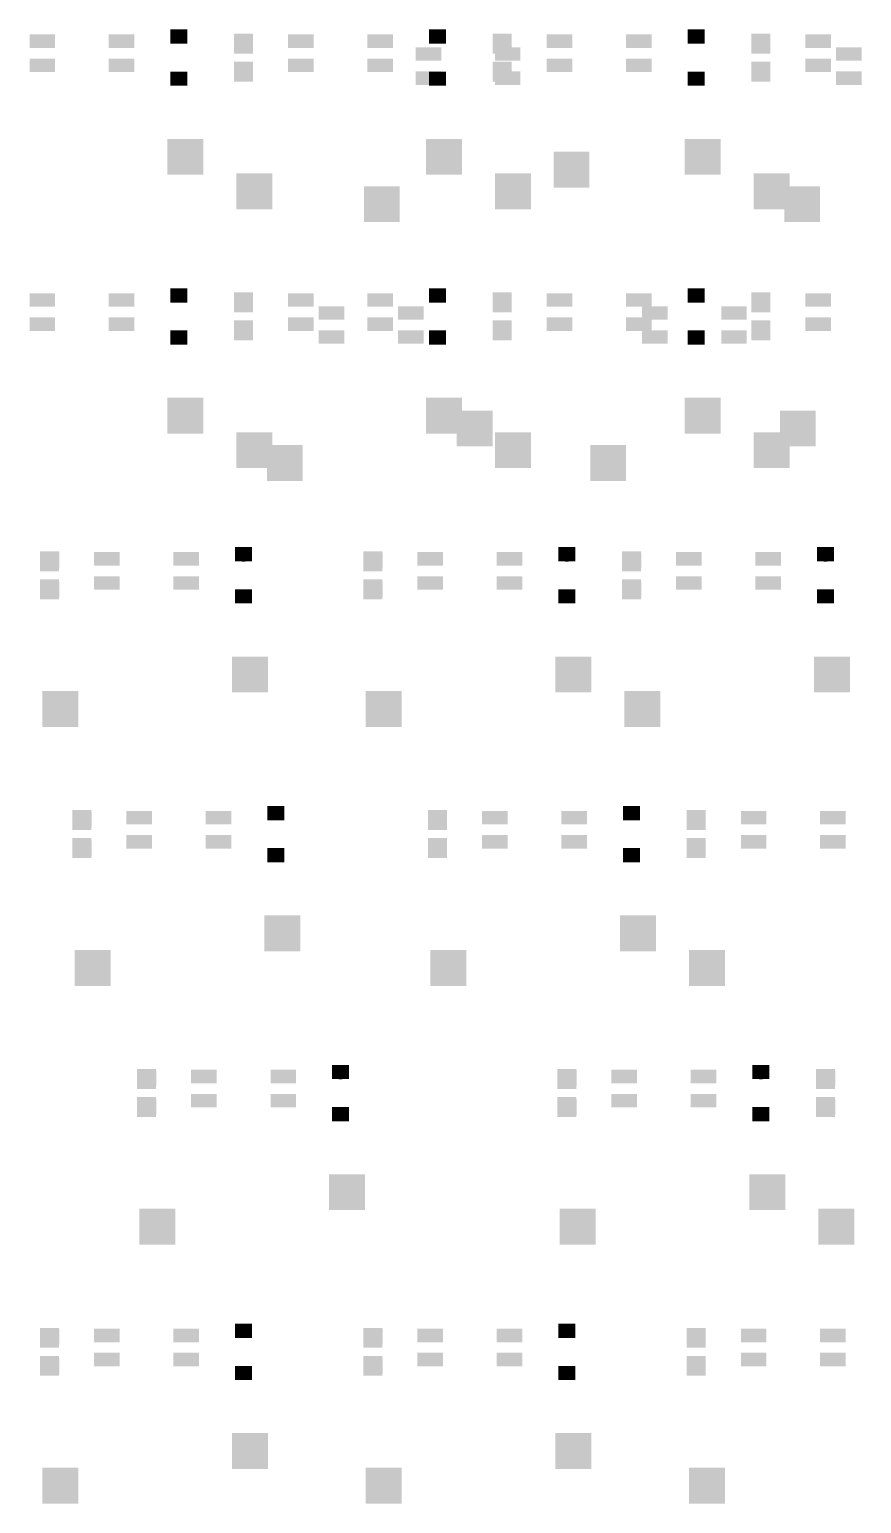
# Model space of a CAD drawing. Extents: x -401 to 1070, y -422 to 1263.
# Drawn here: x 391.1 to 452.4, y -420.2 to -311.7 of the extents above; entities that cross this region are included whole.
import ezdxf

# ---------------------------------------------------------------- set-up
doc = ezdxf.new("R2010")
doc.units = 0
doc.header["$MEASUREMENT"] = 0
for name, color, linetype, true_color in [('BottomLayer', 5, 'Continuous', 0x0000ff), ('BottomPasteMaskLayer', 7, 'Continuous', 0x800000), ('BottomSolderMaskLayer', 7, 'Continuous', 0xaa00ff), ('Document', 7, 'Continuous', 0xffffff)]:
    doc.layers.add(name, color=color, linetype=linetype, true_color=true_color)

msp = doc.modelspace()

# ---------------------------------------------------------------- hatches: boundary and pattern name
at = {"layer": 'BottomLayer'}
for points in [[(391.16, -312.08), (392.94, -312.08), (392.94, -312.97), (391.16, -312.97)], [(397, -312.08), (398.78, -312.08), (398.78, -312.97), (397, -312.97)], [(401.51, -311.68), (401.51, -312.68), (402.71, -312.68), (402.71, -311.68)], [(406.2, -313.41), (407.55, -313.41), (407.55, -312), (406.2, -312)], [(410.21, -312.08), (411.99, -312.08), (411.99, -312.97), (410.21, -312.97)], [(416.05, -312.08), (417.83, -312.08), (417.83, -312.97), (416.05, -312.97)], [(420.56, -311.68), (420.56, -312.68), (421.76, -312.68), (421.76, -311.68)], [(425.25, -313.41), (426.6, -313.41), (426.6, -312), (425.25, -312)], [(429.26, -312.08), (431.04, -312.08), (431.04, -312.97), (429.26, -312.97)], [(435.1, -312.08), (436.88, -312.08), (436.88, -312.97), (435.1, -312.97)], [(439.61, -311.68), (439.61, -312.68), (440.81, -312.68), (440.81, -311.68)], [(444.3, -313.41), (445.65, -313.41), (445.65, -312), (444.3, -312)], [(448.31, -312.08), (450.09, -312.08), (450.09, -312.97), (448.31, -312.97)], [(419.6, -313.03), (421.38, -313.03), (421.38, -313.91), (419.6, -313.91)], [(425.44, -313.03), (427.22, -313.03), (427.22, -313.91), (425.44, -313.91)], [(450.56, -313.03), (452.34, -313.03), (452.34, -313.91), (450.56, -313.91)], [(391.16, -313.86), (392.94, -313.86), (392.94, -314.75), (391.16, -314.75)], [(397, -313.86), (398.78, -313.86), (398.78, -314.75), (397, -314.75)], [(406.2, -314.06), (407.55, -314.06), (407.55, -315.47), (406.2, -315.47)], [(410.21, -313.86), (411.99, -313.86), (411.99, -314.75), (410.21, -314.75)], [(416.05, -313.86), (417.83, -313.86), (417.83, -314.75), (416.05, -314.75)], [(425.25, -314.06), (426.6, -314.06), (426.6, -315.47), (425.25, -315.47)], [(429.26, -313.86), (431.04, -313.86), (431.04, -314.75), (429.26, -314.75)], [(435.1, -313.86), (436.88, -313.86), (436.88, -314.75), (435.1, -314.75)], [(444.3, -314.06), (445.65, -314.06), (445.65, -315.47), (444.3, -315.47)], [(448.31, -313.86), (450.09, -313.86), (450.09, -314.75), (448.31, -314.75)], [(401.51, -314.78), (401.51, -315.78), (402.71, -315.78), (402.71, -314.78)], [(419.6, -314.8), (421.38, -314.8), (421.38, -315.69), (419.6, -315.69)], [(420.56, -314.78), (420.56, -315.78), (421.76, -315.78), (421.76, -314.78)], [(425.44, -314.8), (427.22, -314.8), (427.22, -315.69), (425.44, -315.69)], [(439.61, -314.78), (439.61, -315.78), (440.81, -315.78), (440.81, -314.78)], [(450.56, -314.8), (452.34, -314.8), (452.34, -315.69), (450.56, -315.69)], [(401.32, -319.77), (403.86, -319.77), (403.86, -322.31), (401.32, -322.31)], [(420.37, -319.77), (422.91, -319.77), (422.91, -322.31), (420.37, -322.31)], [(439.42, -319.77), (441.96, -319.77), (441.96, -322.31), (439.42, -322.31)], [(429.76, -320.71), (432.3, -320.71), (432.3, -323.25), (429.76, -323.25)], [(406.4, -322.31), (408.94, -322.31), (408.94, -324.85), (406.4, -324.85)], [(415.79, -323.25), (418.33, -323.25), (418.33, -325.79), (415.79, -325.79)], [(425.45, -322.31), (427.99, -322.31), (427.99, -324.85), (425.45, -324.85)], [(444.5, -322.31), (447.04, -322.31), (447.04, -324.85), (444.5, -324.85)], [(446.75, -323.25), (449.29, -323.25), (449.29, -325.79), (446.75, -325.79)], [(401.51, -330.74), (401.51, -331.74), (402.71, -331.74), (402.71, -330.74)], [(420.56, -330.74), (420.56, -331.74), (421.76, -331.74), (421.76, -330.74)], [(439.61, -330.74), (439.61, -331.74), (440.81, -331.74), (440.81, -330.74)], [(391.16, -331.13), (392.94, -331.13), (392.94, -332.02), (391.16, -332.02)], [(397, -331.13), (398.78, -331.13), (398.78, -332.02), (397, -332.02)], [(406.2, -332.46), (407.55, -332.46), (407.55, -331.05), (406.2, -331.05)], [(410.21, -331.13), (411.99, -331.13), (411.99, -332.02), (410.21, -332.02)], [(416.05, -331.13), (417.83, -331.13), (417.83, -332.02), (416.05, -332.02)], [(425.25, -332.46), (426.6, -332.46), (426.6, -331.05), (425.25, -331.05)], [(429.26, -331.13), (431.04, -331.13), (431.04, -332.02), (429.26, -332.02)], [(435.1, -331.13), (436.88, -331.13), (436.88, -332.02), (435.1, -332.02)], [(444.3, -332.46), (445.65, -332.46), (445.65, -331.05), (444.3, -331.05)], [(448.31, -331.13), (450.09, -331.13), (450.09, -332.02), (448.31, -332.02)], [(391.16, -332.91), (392.94, -332.91), (392.94, -333.8), (391.16, -333.8)], [(397, -332.91), (398.78, -332.91), (398.78, -333.8), (397, -333.8)], [(410.21, -332.91), (411.99, -332.91), (411.99, -333.8), (410.21, -333.8)], [(412.46, -332.08), (414.24, -332.08), (414.24, -332.97), (412.46, -332.97)], [(416.05, -332.91), (417.83, -332.91), (417.83, -333.8), (416.05, -333.8)], [(418.3, -332.08), (420.08, -332.08), (420.08, -332.97), (418.3, -332.97)], [(429.26, -332.91), (431.04, -332.91), (431.04, -333.8), (429.26, -333.8)], [(435.1, -332.91), (436.88, -332.91), (436.88, -333.8), (435.1, -333.8)], [(436.27, -332.08), (438.05, -332.08), (438.05, -332.97), (436.27, -332.97)], [(442.11, -332.08), (443.89, -332.08), (443.89, -332.97), (442.11, -332.97)], [(448.31, -332.91), (450.09, -332.91), (450.09, -333.8), (448.31, -333.8)], [(401.51, -333.84), (401.51, -334.84), (402.71, -334.84), (402.71, -333.84)], [(406.2, -333.11), (407.55, -333.11), (407.55, -334.52), (406.2, -334.52)], [(412.46, -333.85), (414.24, -333.85), (414.24, -334.74), (412.46, -334.74)], [(418.3, -333.85), (420.08, -333.85), (420.08, -334.74), (418.3, -334.74)], [(420.56, -333.84), (420.56, -334.84), (421.76, -334.84), (421.76, -333.84)], [(425.25, -333.11), (426.6, -333.11), (426.6, -334.52), (425.25, -334.52)], [(436.27, -333.85), (438.05, -333.85), (438.05, -334.74), (436.27, -334.74)], [(439.61, -333.84), (439.61, -334.84), (440.81, -334.84), (440.81, -333.84)], [(442.11, -333.85), (443.89, -333.85), (443.89, -334.74), (442.11, -334.74)], [(444.3, -333.11), (445.65, -333.11), (445.65, -334.52), (444.3, -334.52)], [(401.32, -338.82), (403.86, -338.82), (403.86, -341.36), (401.32, -341.36)], [(420.37, -338.82), (422.91, -338.82), (422.91, -341.36), (420.37, -341.36)], [(439.42, -338.82), (441.96, -338.82), (441.96, -341.36), (439.42, -341.36)], [(422.62, -339.76), (425.16, -339.76), (425.16, -342.3), (422.62, -342.3)], [(446.43, -339.76), (448.97, -339.76), (448.97, -342.3), (446.43, -342.3)], [(406.4, -341.36), (408.94, -341.36), (408.94, -343.9), (406.4, -343.9)], [(425.45, -341.36), (427.99, -341.36), (427.99, -343.9), (425.45, -343.9)], [(444.5, -341.36), (447.04, -341.36), (447.04, -343.9), (444.5, -343.9)], [(408.65, -342.3), (411.19, -342.3), (411.19, -344.84), (408.65, -344.84)], [(432.46, -342.3), (435, -342.3), (435, -344.84), (432.46, -344.84)], [(391.91, -351.51), (393.26, -351.51), (393.26, -350.1), (391.91, -350.1)], [(395.92, -350.18), (397.7, -350.18), (397.7, -351.07), (395.92, -351.07)], [(401.76, -350.18), (403.54, -350.18), (403.54, -351.07), (401.76, -351.07)], [(406.27, -349.79), (406.27, -350.79), (407.47, -350.79), (407.47, -349.79)], [(415.72, -351.51), (417.07, -351.51), (417.07, -350.1), (415.72, -350.1)], [(419.73, -350.18), (421.51, -350.18), (421.51, -351.07), (419.73, -351.07)], [(425.58, -350.18), (427.35, -350.18), (427.35, -351.07), (425.58, -351.07)], [(430.09, -349.79), (430.09, -350.79), (431.29, -350.79), (431.29, -349.79)], [(434.77, -351.51), (436.12, -351.51), (436.12, -350.1), (434.77, -350.1)], [(438.78, -350.18), (440.56, -350.18), (440.56, -351.07), (438.78, -351.07)], [(444.63, -350.18), (446.4, -350.18), (446.4, -351.07), (444.63, -351.07)], [(449.14, -349.79), (449.14, -350.79), (450.34, -350.79), (450.34, -349.79)], [(391.91, -352.16), (393.26, -352.16), (393.26, -353.57), (391.91, -353.57)], [(395.92, -351.96), (397.7, -351.96), (397.7, -352.85), (395.92, -352.85)], [(401.76, -351.96), (403.54, -351.96), (403.54, -352.85), (401.76, -352.85)], [(415.72, -352.16), (417.07, -352.16), (417.07, -353.57), (415.72, -353.57)], [(419.73, -351.96), (421.51, -351.96), (421.51, -352.85), (419.73, -352.85)], [(425.58, -351.96), (427.35, -351.96), (427.35, -352.85), (425.58, -352.85)], [(434.77, -352.16), (436.12, -352.16), (436.12, -353.57), (434.77, -353.57)], [(438.78, -351.96), (440.56, -351.96), (440.56, -352.85), (438.78, -352.85)], [(444.63, -351.96), (446.4, -351.96), (446.4, -352.85), (444.63, -352.85)], [(406.27, -352.89), (406.27, -353.89), (407.47, -353.89), (407.47, -352.89)], [(430.09, -352.89), (430.09, -353.89), (431.29, -353.89), (431.29, -352.89)], [(449.14, -352.89), (449.14, -353.89), (450.34, -353.89), (450.34, -352.89)], [(406.08, -357.87), (408.62, -357.87), (408.62, -360.41), (406.08, -360.41)], [(429.89, -357.87), (432.43, -357.87), (432.43, -360.41), (429.89, -360.41)], [(448.94, -357.87), (451.48, -357.87), (451.48, -360.41), (448.94, -360.41)], [(392.11, -360.41), (394.65, -360.41), (394.65, -362.95), (392.11, -362.95)], [(415.92, -360.41), (418.46, -360.41), (418.46, -362.95), (415.92, -362.95)], [(434.97, -360.41), (437.51, -360.41), (437.51, -362.95), (434.97, -362.95)], [(408.66, -368.84), (408.66, -369.84), (409.86, -369.84), (409.86, -368.84)], [(434.85, -368.84), (434.85, -369.84), (436.05, -369.84), (436.05, -368.84)], [(394.29, -370.56), (395.64, -370.56), (395.64, -369.15), (394.29, -369.15)], [(398.3, -369.24), (400.08, -369.24), (400.08, -370.12), (398.3, -370.12)], [(404.14, -369.24), (405.92, -369.24), (405.92, -370.12), (404.14, -370.12)], [(420.49, -370.56), (421.84, -370.56), (421.84, -369.15), (420.49, -369.15)], [(424.5, -369.24), (426.27, -369.24), (426.27, -370.12), (424.5, -370.12)], [(430.34, -369.24), (432.12, -369.24), (432.12, -370.12), (430.34, -370.12)], [(439.54, -370.56), (440.89, -370.56), (440.89, -369.15), (439.54, -369.15)], [(443.55, -369.24), (445.32, -369.24), (445.32, -370.12), (443.55, -370.12)], [(449.39, -369.24), (451.17, -369.24), (451.17, -370.12), (449.39, -370.12)], [(398.3, -371.01), (400.08, -371.01), (400.08, -371.9), (398.3, -371.9)], [(404.14, -371.01), (405.92, -371.01), (405.92, -371.9), (404.14, -371.9)], [(424.5, -371.01), (426.27, -371.01), (426.27, -371.9), (424.5, -371.9)], [(430.34, -371.01), (432.12, -371.01), (432.12, -371.9), (430.34, -371.9)], [(443.55, -371.01), (445.32, -371.01), (445.32, -371.9), (443.55, -371.9)], [(449.39, -371.01), (451.17, -371.01), (451.17, -371.9), (449.39, -371.9)], [(394.29, -371.21), (395.64, -371.21), (395.64, -372.62), (394.29, -372.62)], [(408.66, -371.94), (408.66, -372.94), (409.86, -372.94), (409.86, -371.94)], [(420.49, -371.21), (421.84, -371.21), (421.84, -372.62), (420.49, -372.62)], [(434.85, -371.94), (434.85, -372.94), (436.05, -372.94), (436.05, -371.94)], [(439.54, -371.21), (440.89, -371.21), (440.89, -372.62), (439.54, -372.62)], [(408.46, -376.92), (411, -376.92), (411, -379.46), (408.46, -379.46)], [(434.66, -376.92), (437.2, -376.92), (437.2, -379.46), (434.66, -379.46)], [(394.49, -379.46), (397.03, -379.46), (397.03, -382), (394.49, -382)], [(420.69, -379.46), (423.23, -379.46), (423.23, -382), (420.69, -382)], [(439.74, -379.46), (442.28, -379.46), (442.28, -382), (439.74, -382)], [(399.06, -389.61), (400.41, -389.61), (400.41, -388.2), (399.06, -388.2)], [(403.06, -388.29), (404.84, -388.29), (404.84, -389.17), (403.06, -389.17)], [(408.91, -388.29), (410.68, -388.29), (410.68, -389.17), (408.91, -389.17)], [(413.42, -387.89), (413.42, -388.89), (414.62, -388.89), (414.62, -387.89)], [(430.01, -389.61), (431.36, -389.61), (431.36, -388.2), (430.01, -388.2)], [(434.02, -388.29), (435.8, -388.29), (435.8, -389.17), (434.02, -389.17)], [(439.86, -388.29), (441.64, -388.29), (441.64, -389.17), (439.86, -389.17)], [(444.37, -387.89), (444.37, -388.89), (445.57, -388.89), (445.57, -387.89)], [(449.06, -389.61), (450.41, -389.61), (450.41, -388.2), (449.06, -388.2)], [(399.06, -390.26), (400.41, -390.26), (400.41, -391.67), (399.06, -391.67)], [(403.06, -390.06), (404.84, -390.06), (404.84, -390.95), (403.06, -390.95)], [(408.91, -390.06), (410.68, -390.06), (410.68, -390.95), (408.91, -390.95)], [(430.01, -390.26), (431.36, -390.26), (431.36, -391.67), (430.01, -391.67)], [(434.02, -390.06), (435.8, -390.06), (435.8, -390.95), (434.02, -390.95)], [(439.86, -390.06), (441.64, -390.06), (441.64, -390.95), (439.86, -390.95)], [(449.06, -390.26), (450.41, -390.26), (450.41, -391.67), (449.06, -391.67)], [(413.42, -390.99), (413.42, -391.99), (414.62, -391.99), (414.62, -390.99)], [(444.37, -390.99), (444.37, -391.99), (445.57, -391.99), (445.57, -390.99)], [(413.22, -395.97), (415.76, -395.97), (415.76, -398.51), (413.22, -398.51)], [(444.18, -395.97), (446.72, -395.97), (446.72, -398.51), (444.18, -398.51)], [(399.25, -398.51), (401.79, -398.51), (401.79, -401.05), (399.25, -401.05)], [(430.21, -398.51), (432.75, -398.51), (432.75, -401.05), (430.21, -401.05)], [(449.26, -398.51), (451.8, -398.51), (451.8, -401.05), (449.26, -401.05)], [(391.91, -408.66), (393.26, -408.66), (393.26, -407.25), (391.91, -407.25)], [(395.92, -407.34), (397.7, -407.34), (397.7, -408.22), (395.92, -408.22)], [(401.76, -407.34), (403.54, -407.34), (403.54, -408.22), (401.76, -408.22)], [(406.27, -406.94), (406.27, -407.94), (407.47, -407.94), (407.47, -406.94)], [(415.72, -408.66), (417.07, -408.66), (417.07, -407.25), (415.72, -407.25)], [(419.73, -407.34), (421.51, -407.34), (421.51, -408.22), (419.73, -408.22)], [(425.58, -407.34), (427.35, -407.34), (427.35, -408.22), (425.58, -408.22)], [(430.09, -406.94), (430.09, -407.94), (431.29, -407.94), (431.29, -406.94)], [(439.54, -408.66), (440.89, -408.66), (440.89, -407.25), (439.54, -407.25)], [(443.55, -407.34), (445.32, -407.34), (445.32, -408.22), (443.55, -408.22)], [(449.39, -407.34), (451.17, -407.34), (451.17, -408.22), (449.39, -408.22)], [(391.91, -409.31), (393.26, -409.31), (393.26, -410.72), (391.91, -410.72)], [(395.92, -409.11), (397.7, -409.11), (397.7, -410), (395.92, -410)], [(401.76, -409.11), (403.54, -409.11), (403.54, -410), (401.76, -410)], [(406.27, -410.04), (406.27, -411.04), (407.47, -411.04), (407.47, -410.04)], [(415.72, -409.31), (417.07, -409.31), (417.07, -410.72), (415.72, -410.72)], [(419.73, -409.11), (421.51, -409.11), (421.51, -410), (419.73, -410)], [(425.58, -409.11), (427.35, -409.11), (427.35, -410), (425.58, -410)], [(430.09, -410.04), (430.09, -411.04), (431.29, -411.04), (431.29, -410.04)], [(439.54, -409.31), (440.89, -409.31), (440.89, -410.72), (439.54, -410.72)], [(443.55, -409.11), (445.32, -409.11), (445.32, -410), (443.55, -410)], [(449.39, -409.11), (451.17, -409.11), (451.17, -410), (449.39, -410)], [(406.08, -415.02), (408.62, -415.02), (408.62, -417.56), (406.08, -417.56)], [(429.89, -415.02), (432.43, -415.02), (432.43, -417.56), (429.89, -417.56)], [(392.11, -417.56), (394.65, -417.56), (394.65, -420.1), (392.11, -420.1)], [(415.92, -417.56), (418.46, -417.56), (418.46, -420.1), (415.92, -420.1)], [(439.74, -417.56), (442.28, -417.56), (442.28, -420.1), (439.74, -420.1)]]:
    msp.add_hatch(color=256, dxfattribs=at).paths.add_polyline_path(points)
at = {"layer": 'BottomPasteMaskLayer'}
for points in [[(391.16, -312.08), (392.94, -312.08), (392.94, -312.97), (391.16, -312.97)], [(397, -312.08), (398.78, -312.08), (398.78, -312.97), (397, -312.97)], [(401.51, -311.68), (401.51, -312.68), (402.71, -312.68), (402.71, -311.68)], [(406.25, -313.26), (406.67, -313.26), (406.67, -312.81), (407.12, -312.81), (407.12, -313.25), (407.53, -313.26), (407.58, -313.21), (407.58, -312.06), (407.53, -312.01), (406.25, -312.01), (406.2, -312.06), (406.2, -313.21)], [(410.21, -312.08), (411.99, -312.08), (411.99, -312.97), (410.21, -312.97)], [(416.05, -312.08), (417.83, -312.08), (417.83, -312.97), (416.05, -312.97)], [(420.56, -311.68), (420.56, -312.68), (421.76, -312.68), (421.76, -311.68)], [(425.3, -313.26), (425.72, -313.26), (425.72, -312.81), (426.17, -312.81), (426.17, -313.25), (426.58, -313.26), (426.63, -313.21), (426.63, -312.06), (426.58, -312.01), (425.3, -312.01), (425.25, -312.06), (425.25, -313.21)], [(429.26, -312.08), (431.04, -312.08), (431.04, -312.97), (429.26, -312.97)], [(435.1, -312.08), (436.88, -312.08), (436.88, -312.97), (435.1, -312.97)], [(439.61, -311.68), (439.61, -312.68), (440.81, -312.68), (440.81, -311.68)], [(444.35, -313.26), (444.77, -313.26), (444.77, -312.81), (445.22, -312.81), (445.22, -313.25), (445.63, -313.26), (445.68, -313.21), (445.68, -312.06), (445.63, -312.01), (444.35, -312.01), (444.3, -312.06), (444.3, -313.21)], [(448.31, -312.08), (450.09, -312.08), (450.09, -312.97), (448.31, -312.97)], [(419.6, -313.03), (421.38, -313.03), (421.38, -313.91), (419.6, -313.91)], [(425.44, -313.03), (427.22, -313.03), (427.22, -313.91), (425.44, -313.91)], [(450.56, -313.03), (452.34, -313.03), (452.34, -313.91), (450.56, -313.91)], [(391.16, -313.86), (392.94, -313.86), (392.94, -314.75), (391.16, -314.75)], [(397, -313.86), (398.78, -313.86), (398.78, -314.75), (397, -314.75)], [(406.25, -315.41), (407.53, -315.41), (407.58, -315.36), (407.58, -314.21), (407.53, -314.16), (407.12, -314.15), (407.12, -314.6), (406.67, -314.6), (406.67, -314.16), (406.25, -314.16), (406.2, -314.21), (406.2, -315.36)], [(410.21, -313.86), (411.99, -313.86), (411.99, -314.75), (410.21, -314.75)], [(416.05, -313.86), (417.83, -313.86), (417.83, -314.75), (416.05, -314.75)], [(425.3, -315.41), (426.58, -315.41), (426.63, -315.36), (426.63, -314.21), (426.58, -314.16), (426.17, -314.15), (426.17, -314.6), (425.72, -314.6), (425.72, -314.16), (425.3, -314.16), (425.25, -314.21), (425.25, -315.36)], [(429.26, -313.86), (431.04, -313.86), (431.04, -314.75), (429.26, -314.75)], [(435.1, -313.86), (436.88, -313.86), (436.88, -314.75), (435.1, -314.75)], [(444.35, -315.41), (445.63, -315.41), (445.68, -315.36), (445.68, -314.21), (445.63, -314.16), (445.22, -314.15), (445.22, -314.6), (444.77, -314.6), (444.77, -314.16), (444.35, -314.16), (444.3, -314.21), (444.3, -315.36)], [(448.31, -313.86), (450.09, -313.86), (450.09, -314.75), (448.31, -314.75)], [(401.51, -314.78), (401.51, -315.78), (402.71, -315.78), (402.71, -314.78)], [(419.6, -314.8), (421.38, -314.8), (421.38, -315.69), (419.6, -315.69)], [(420.56, -314.78), (420.56, -315.78), (421.76, -315.78), (421.76, -314.78)], [(425.44, -314.8), (427.22, -314.8), (427.22, -315.69), (425.44, -315.69)], [(439.61, -314.78), (439.61, -315.78), (440.81, -315.78), (440.81, -314.78)], [(450.56, -314.8), (452.34, -314.8), (452.34, -315.69), (450.56, -315.69)], [(401.32, -319.77), (403.86, -319.77), (403.86, -322.31), (401.32, -322.31)], [(420.37, -319.77), (422.91, -319.77), (422.91, -322.31), (420.37, -322.31)], [(439.42, -319.77), (441.96, -319.77), (441.96, -322.31), (439.42, -322.31)], [(429.76, -320.71), (432.3, -320.71), (432.3, -323.25), (429.76, -323.25)], [(406.4, -322.31), (408.94, -322.31), (408.94, -324.85), (406.4, -324.85)], [(415.79, -323.25), (418.33, -323.25), (418.33, -325.79), (415.79, -325.79)], [(425.45, -322.31), (427.99, -322.31), (427.99, -324.85), (425.45, -324.85)], [(444.5, -322.31), (447.04, -322.31), (447.04, -324.85), (444.5, -324.85)], [(446.75, -323.25), (449.29, -323.25), (449.29, -325.79), (446.75, -325.79)], [(401.51, -330.74), (401.51, -331.74), (402.71, -331.74), (402.71, -330.74)], [(420.56, -330.74), (420.56, -331.74), (421.76, -331.74), (421.76, -330.74)], [(439.61, -330.74), (439.61, -331.74), (440.81, -331.74), (440.81, -330.74)], [(391.16, -331.13), (392.94, -331.13), (392.94, -332.02), (391.16, -332.02)], [(397, -331.13), (398.78, -331.13), (398.78, -332.02), (397, -332.02)], [(406.25, -332.31), (406.67, -332.31), (406.67, -331.87), (407.12, -331.87), (407.12, -332.31), (407.53, -332.31), (407.58, -332.26), (407.58, -331.11), (407.53, -331.06), (406.25, -331.06), (406.2, -331.11), (406.2, -332.26)], [(410.21, -331.13), (411.99, -331.13), (411.99, -332.02), (410.21, -332.02)], [(416.05, -331.13), (417.83, -331.13), (417.83, -332.02), (416.05, -332.02)], [(425.3, -332.31), (425.72, -332.31), (425.72, -331.87), (426.17, -331.87), (426.17, -332.31), (426.58, -332.31), (426.63, -332.26), (426.63, -331.11), (426.58, -331.06), (425.3, -331.06), (425.25, -331.11), (425.25, -332.26)], [(429.26, -331.13), (431.04, -331.13), (431.04, -332.02), (429.26, -332.02)], [(435.1, -331.13), (436.88, -331.13), (436.88, -332.02), (435.1, -332.02)], [(444.35, -332.31), (444.77, -332.31), (444.77, -331.87), (445.22, -331.87), (445.22, -332.31), (445.63, -332.31), (445.68, -332.26), (445.68, -331.11), (445.63, -331.06), (444.35, -331.06), (444.3, -331.11), (444.3, -332.26)], [(448.31, -331.13), (450.09, -331.13), (450.09, -332.02), (448.31, -332.02)], [(391.16, -332.91), (392.94, -332.91), (392.94, -333.8), (391.16, -333.8)], [(397, -332.91), (398.78, -332.91), (398.78, -333.8), (397, -333.8)], [(410.21, -332.91), (411.99, -332.91), (411.99, -333.8), (410.21, -333.8)], [(412.46, -332.08), (414.24, -332.08), (414.24, -332.97), (412.46, -332.97)], [(416.05, -332.91), (417.83, -332.91), (417.83, -333.8), (416.05, -333.8)], [(418.3, -332.08), (420.08, -332.08), (420.08, -332.97), (418.3, -332.97)], [(429.26, -332.91), (431.04, -332.91), (431.04, -333.8), (429.26, -333.8)], [(435.1, -332.91), (436.88, -332.91), (436.88, -333.8), (435.1, -333.8)], [(436.27, -332.08), (438.05, -332.08), (438.05, -332.97), (436.27, -332.97)], [(442.11, -332.08), (443.89, -332.08), (443.89, -332.97), (442.11, -332.97)], [(448.31, -332.91), (450.09, -332.91), (450.09, -333.8), (448.31, -333.8)], [(401.51, -333.84), (401.51, -334.84), (402.71, -334.84), (402.71, -333.84)], [(406.25, -334.46), (407.53, -334.46), (407.58, -334.41), (407.58, -333.26), (407.53, -333.21), (407.12, -333.21), (407.12, -333.66), (406.67, -333.66), (406.67, -333.22), (406.25, -333.21), (406.2, -333.26), (406.2, -334.41)], [(412.46, -333.85), (414.24, -333.85), (414.24, -334.74), (412.46, -334.74)], [(418.3, -333.85), (420.08, -333.85), (420.08, -334.74), (418.3, -334.74)], [(420.56, -333.84), (420.56, -334.84), (421.76, -334.84), (421.76, -333.84)], [(425.3, -334.46), (426.58, -334.46), (426.63, -334.41), (426.63, -333.26), (426.58, -333.21), (426.17, -333.21), (426.17, -333.66), (425.72, -333.66), (425.72, -333.22), (425.3, -333.21), (425.25, -333.26), (425.25, -334.41)], [(436.27, -333.85), (438.05, -333.85), (438.05, -334.74), (436.27, -334.74)], [(439.61, -333.84), (439.61, -334.84), (440.81, -334.84), (440.81, -333.84)], [(442.11, -333.85), (443.89, -333.85), (443.89, -334.74), (442.11, -334.74)], [(444.35, -334.46), (445.63, -334.46), (445.68, -334.41), (445.68, -333.26), (445.63, -333.21), (445.22, -333.21), (445.22, -333.66), (444.77, -333.66), (444.77, -333.22), (444.35, -333.21), (444.3, -333.26), (444.3, -334.41)], [(401.32, -338.82), (403.86, -338.82), (403.86, -341.36), (401.32, -341.36)], [(420.37, -338.82), (422.91, -338.82), (422.91, -341.36), (420.37, -341.36)], [(439.42, -338.82), (441.96, -338.82), (441.96, -341.36), (439.42, -341.36)], [(422.62, -339.76), (425.16, -339.76), (425.16, -342.3), (422.62, -342.3)], [(446.43, -339.76), (448.97, -339.76), (448.97, -342.3), (446.43, -342.3)], [(406.4, -341.36), (408.94, -341.36), (408.94, -343.9), (406.4, -343.9)], [(425.45, -341.36), (427.99, -341.36), (427.99, -343.9), (425.45, -343.9)], [(444.5, -341.36), (447.04, -341.36), (447.04, -343.9), (444.5, -343.9)], [(408.65, -342.3), (411.19, -342.3), (411.19, -344.84), (408.65, -344.84)], [(432.46, -342.3), (435, -342.3), (435, -344.84), (432.46, -344.84)], [(391.97, -351.36), (392.39, -351.36), (392.39, -350.92), (392.84, -350.92), (392.84, -351.36), (393.25, -351.36), (393.3, -351.31), (393.3, -350.16), (393.25, -350.11), (391.97, -350.11), (391.92, -350.16), (391.92, -351.31)], [(395.92, -350.18), (397.7, -350.18), (397.7, -351.07), (395.92, -351.07)], [(401.76, -350.18), (403.54, -350.18), (403.54, -351.07), (401.76, -351.07)], [(406.27, -349.79), (406.27, -350.79), (407.47, -350.79), (407.47, -349.79)], [(415.78, -351.36), (416.2, -351.36), (416.2, -350.92), (416.65, -350.92), (416.65, -351.36), (417.06, -351.36), (417.11, -351.31), (417.11, -350.16), (417.06, -350.11), (415.78, -350.11), (415.73, -350.16), (415.73, -351.31)], [(419.73, -350.18), (421.51, -350.18), (421.51, -351.07), (419.73, -351.07)], [(425.58, -350.18), (427.35, -350.18), (427.35, -351.07), (425.58, -351.07)], [(430.09, -349.79), (430.09, -350.79), (431.29, -350.79), (431.29, -349.79)], [(434.83, -351.36), (435.25, -351.36), (435.25, -350.92), (435.7, -350.92), (435.7, -351.36), (436.11, -351.36), (436.16, -351.31), (436.16, -350.16), (436.11, -350.11), (434.83, -350.11), (434.78, -350.16), (434.78, -351.31)], [(438.78, -350.18), (440.56, -350.18), (440.56, -351.07), (438.78, -351.07)], [(444.63, -350.18), (446.4, -350.18), (446.4, -351.07), (444.63, -351.07)], [(449.14, -349.79), (449.14, -350.79), (450.34, -350.79), (450.34, -349.79)], [(391.97, -353.51), (393.25, -353.51), (393.3, -353.46), (393.3, -352.31), (393.25, -352.26), (392.84, -352.26), (392.84, -352.71), (392.39, -352.71), (392.39, -352.27), (391.97, -352.26), (391.92, -352.31), (391.92, -353.46)], [(395.92, -351.96), (397.7, -351.96), (397.7, -352.85), (395.92, -352.85)], [(401.76, -351.96), (403.54, -351.96), (403.54, -352.85), (401.76, -352.85)], [(415.78, -353.51), (417.06, -353.51), (417.11, -353.46), (417.11, -352.31), (417.06, -352.26), (416.65, -352.26), (416.65, -352.71), (416.2, -352.71), (416.2, -352.27), (415.78, -352.26), (415.73, -352.31), (415.73, -353.46)], [(419.73, -351.96), (421.51, -351.96), (421.51, -352.85), (419.73, -352.85)], [(425.58, -351.96), (427.35, -351.96), (427.35, -352.85), (425.58, -352.85)], [(434.83, -353.51), (436.11, -353.51), (436.16, -353.46), (436.16, -352.31), (436.11, -352.26), (435.7, -352.26), (435.7, -352.71), (435.25, -352.71), (435.25, -352.27), (434.83, -352.26), (434.78, -352.31), (434.78, -353.46)], [(438.78, -351.96), (440.56, -351.96), (440.56, -352.85), (438.78, -352.85)], [(444.63, -351.96), (446.4, -351.96), (446.4, -352.85), (444.63, -352.85)], [(406.27, -352.89), (406.27, -353.89), (407.47, -353.89), (407.47, -352.89)], [(430.09, -352.89), (430.09, -353.89), (431.29, -353.89), (431.29, -352.89)], [(449.14, -352.89), (449.14, -353.89), (450.34, -353.89), (450.34, -352.89)], [(406.08, -357.87), (408.62, -357.87), (408.62, -360.41), (406.08, -360.41)], [(429.89, -357.87), (432.43, -357.87), (432.43, -360.41), (429.89, -360.41)], [(448.94, -357.87), (451.48, -357.87), (451.48, -360.41), (448.94, -360.41)], [(392.11, -360.41), (394.65, -360.41), (394.65, -362.95), (392.11, -362.95)], [(415.92, -360.41), (418.46, -360.41), (418.46, -362.95), (415.92, -362.95)], [(434.97, -360.41), (437.51, -360.41), (437.51, -362.95), (434.97, -362.95)], [(408.66, -368.84), (408.66, -369.84), (409.86, -369.84), (409.86, -368.84)], [(434.85, -368.84), (434.85, -369.84), (436.05, -369.84), (436.05, -368.84)], [(394.35, -370.41), (394.77, -370.41), (394.77, -369.97), (395.22, -369.97), (395.22, -370.41), (395.63, -370.41), (395.68, -370.36), (395.68, -369.21), (395.63, -369.16), (394.35, -369.16), (394.3, -369.21), (394.3, -370.36)], [(398.3, -369.24), (400.08, -369.24), (400.08, -370.12), (398.3, -370.12)], [(404.14, -369.24), (405.92, -369.24), (405.92, -370.12), (404.14, -370.12)], [(420.54, -370.41), (420.96, -370.41), (420.96, -369.97), (421.41, -369.97), (421.41, -370.41), (421.82, -370.41), (421.87, -370.36), (421.87, -369.21), (421.82, -369.16), (420.54, -369.16), (420.49, -369.21), (420.49, -370.36)], [(424.5, -369.24), (426.27, -369.24), (426.27, -370.12), (424.5, -370.12)], [(430.34, -369.24), (432.12, -369.24), (432.12, -370.12), (430.34, -370.12)], [(439.59, -370.41), (440.01, -370.41), (440.01, -369.97), (440.46, -369.97), (440.46, -370.41), (440.87, -370.41), (440.92, -370.36), (440.92, -369.21), (440.87, -369.16), (439.59, -369.16), (439.54, -369.21), (439.54, -370.36)], [(443.55, -369.24), (445.32, -369.24), (445.32, -370.12), (443.55, -370.12)], [(449.39, -369.24), (451.17, -369.24), (451.17, -370.12), (449.39, -370.12)], [(398.3, -371.01), (400.08, -371.01), (400.08, -371.9), (398.3, -371.9)], [(404.14, -371.01), (405.92, -371.01), (405.92, -371.9), (404.14, -371.9)], [(424.5, -371.01), (426.27, -371.01), (426.27, -371.9), (424.5, -371.9)], [(430.34, -371.01), (432.12, -371.01), (432.12, -371.9), (430.34, -371.9)], [(443.55, -371.01), (445.32, -371.01), (445.32, -371.9), (443.55, -371.9)], [(449.39, -371.01), (451.17, -371.01), (451.17, -371.9), (449.39, -371.9)], [(394.35, -372.56), (395.63, -372.56), (395.68, -372.51), (395.68, -371.36), (395.63, -371.31), (395.22, -371.31), (395.22, -371.76), (394.77, -371.76), (394.77, -371.32), (394.35, -371.31), (394.3, -371.36), (394.3, -372.51)], [(408.66, -371.94), (408.66, -372.94), (409.86, -372.94), (409.86, -371.94)], [(420.54, -372.56), (421.82, -372.56), (421.87, -372.51), (421.87, -371.36), (421.82, -371.31), (421.41, -371.31), (421.41, -371.76), (420.96, -371.76), (420.96, -371.32), (420.54, -371.31), (420.49, -371.36), (420.49, -372.51)], [(434.85, -371.94), (434.85, -372.94), (436.05, -372.94), (436.05, -371.94)], [(439.59, -372.56), (440.87, -372.56), (440.92, -372.51), (440.92, -371.36), (440.87, -371.31), (440.46, -371.31), (440.46, -371.76), (440.01, -371.76), (440.01, -371.32), (439.59, -371.31), (439.54, -371.36), (439.54, -372.51)], [(408.46, -376.92), (411, -376.92), (411, -379.46), (408.46, -379.46)], [(434.66, -376.92), (437.2, -376.92), (437.2, -379.46), (434.66, -379.46)], [(394.49, -379.46), (397.03, -379.46), (397.03, -382), (394.49, -382)], [(420.69, -379.46), (423.23, -379.46), (423.23, -382), (420.69, -382)], [(439.74, -379.46), (442.28, -379.46), (442.28, -382), (439.74, -382)], [(399.11, -389.46), (399.53, -389.46), (399.53, -389.02), (399.98, -389.02), (399.98, -389.46), (400.39, -389.46), (400.44, -389.41), (400.44, -388.26), (400.39, -388.21), (399.11, -388.21), (399.06, -388.26), (399.06, -389.41)], [(403.06, -388.29), (404.84, -388.29), (404.84, -389.17), (403.06, -389.17)], [(408.91, -388.29), (410.68, -388.29), (410.68, -389.17), (408.91, -389.17)], [(413.42, -387.89), (413.42, -388.89), (414.62, -388.89), (414.62, -387.89)], [(430.07, -389.46), (430.49, -389.46), (430.49, -389.02), (430.94, -389.02), (430.94, -389.46), (431.35, -389.46), (431.4, -389.41), (431.4, -388.26), (431.35, -388.21), (430.07, -388.21), (430.02, -388.26), (430.02, -389.41)], [(434.02, -388.29), (435.8, -388.29), (435.8, -389.17), (434.02, -389.17)], [(439.86, -388.29), (441.64, -388.29), (441.64, -389.17), (439.86, -389.17)], [(444.37, -387.89), (444.37, -388.89), (445.57, -388.89), (445.57, -387.89)], [(449.12, -389.46), (449.54, -389.46), (449.54, -389.02), (449.99, -389.02), (449.99, -389.46), (450.4, -389.46), (450.45, -389.41), (450.45, -388.26), (450.4, -388.21), (449.12, -388.21), (449.07, -388.26), (449.07, -389.41)], [(399.11, -391.61), (400.39, -391.61), (400.44, -391.56), (400.44, -390.41), (400.39, -390.36), (399.98, -390.36), (399.98, -390.81), (399.53, -390.81), (399.53, -390.37), (399.11, -390.36), (399.06, -390.41), (399.06, -391.56)], [(403.06, -390.06), (404.84, -390.06), (404.84, -390.95), (403.06, -390.95)], [(408.91, -390.06), (410.68, -390.06), (410.68, -390.95), (408.91, -390.95)], [(430.07, -391.61), (431.35, -391.61), (431.4, -391.56), (431.4, -390.41), (431.35, -390.36), (430.94, -390.36), (430.94, -390.81), (430.49, -390.81), (430.49, -390.37), (430.07, -390.36), (430.02, -390.41), (430.02, -391.56)], [(434.02, -390.06), (435.8, -390.06), (435.8, -390.95), (434.02, -390.95)], [(439.86, -390.06), (441.64, -390.06), (441.64, -390.95), (439.86, -390.95)], [(449.12, -391.61), (450.4, -391.61), (450.45, -391.56), (450.45, -390.41), (450.4, -390.36), (449.99, -390.36), (449.99, -390.81), (449.54, -390.81), (449.54, -390.37), (449.12, -390.36), (449.07, -390.41), (449.07, -391.56)], [(413.42, -390.99), (413.42, -391.99), (414.62, -391.99), (414.62, -390.99)], [(444.37, -390.99), (444.37, -391.99), (445.57, -391.99), (445.57, -390.99)], [(413.22, -395.97), (415.76, -395.97), (415.76, -398.51), (413.22, -398.51)], [(444.18, -395.97), (446.72, -395.97), (446.72, -398.51), (444.18, -398.51)], [(399.25, -398.51), (401.79, -398.51), (401.79, -401.05), (399.25, -401.05)], [(430.21, -398.51), (432.75, -398.51), (432.75, -401.05), (430.21, -401.05)], [(449.26, -398.51), (451.8, -398.51), (451.8, -401.05), (449.26, -401.05)], [(391.97, -408.51), (392.39, -408.51), (392.39, -408.07), (392.84, -408.07), (392.84, -408.51), (393.25, -408.51), (393.3, -408.46), (393.3, -407.31), (393.25, -407.26), (391.97, -407.26), (391.92, -407.31), (391.92, -408.46)], [(395.92, -407.34), (397.7, -407.34), (397.7, -408.22), (395.92, -408.22)], [(401.76, -407.34), (403.54, -407.34), (403.54, -408.22), (401.76, -408.22)], [(406.27, -406.94), (406.27, -407.94), (407.47, -407.94), (407.47, -406.94)], [(415.78, -408.51), (416.2, -408.51), (416.2, -408.07), (416.65, -408.07), (416.65, -408.51), (417.06, -408.51), (417.11, -408.46), (417.11, -407.31), (417.06, -407.26), (415.78, -407.26), (415.73, -407.31), (415.73, -408.46)], [(419.73, -407.34), (421.51, -407.34), (421.51, -408.22), (419.73, -408.22)], [(425.58, -407.34), (427.35, -407.34), (427.35, -408.22), (425.58, -408.22)], [(430.09, -406.94), (430.09, -407.94), (431.29, -407.94), (431.29, -406.94)], [(439.59, -408.51), (440.01, -408.51), (440.01, -408.07), (440.46, -408.07), (440.46, -408.51), (440.87, -408.51), (440.92, -408.46), (440.92, -407.31), (440.87, -407.26), (439.59, -407.26), (439.54, -407.31), (439.54, -408.46)], [(443.55, -407.34), (445.32, -407.34), (445.32, -408.22), (443.55, -408.22)], [(449.39, -407.34), (451.17, -407.34), (451.17, -408.22), (449.39, -408.22)], [(391.97, -410.66), (393.25, -410.66), (393.3, -410.61), (393.3, -409.46), (393.25, -409.41), (392.84, -409.41), (392.84, -409.86), (392.39, -409.86), (392.39, -409.42), (391.97, -409.41), (391.92, -409.46), (391.92, -410.61)], [(395.92, -409.11), (397.7, -409.11), (397.7, -410), (395.92, -410)], [(401.76, -409.11), (403.54, -409.11), (403.54, -410), (401.76, -410)], [(406.27, -410.04), (406.27, -411.04), (407.47, -411.04), (407.47, -410.04)], [(415.78, -410.66), (417.06, -410.66), (417.11, -410.61), (417.11, -409.46), (417.06, -409.41), (416.65, -409.41), (416.65, -409.86), (416.2, -409.86), (416.2, -409.42), (415.78, -409.41), (415.73, -409.46), (415.73, -410.61)], [(419.73, -409.11), (421.51, -409.11), (421.51, -410), (419.73, -410)], [(425.58, -409.11), (427.35, -409.11), (427.35, -410), (425.58, -410)], [(430.09, -410.04), (430.09, -411.04), (431.29, -411.04), (431.29, -410.04)], [(439.59, -410.66), (440.87, -410.66), (440.92, -410.61), (440.92, -409.46), (440.87, -409.41), (440.46, -409.41), (440.46, -409.86), (440.01, -409.86), (440.01, -409.42), (439.59, -409.41), (439.54, -409.46), (439.54, -410.61)], [(443.55, -409.11), (445.32, -409.11), (445.32, -410), (443.55, -410)], [(449.39, -409.11), (451.17, -409.11), (451.17, -410), (449.39, -410)], [(406.08, -415.02), (408.62, -415.02), (408.62, -417.56), (406.08, -417.56)], [(429.89, -415.02), (432.43, -415.02), (432.43, -417.56), (429.89, -417.56)], [(392.11, -417.56), (394.65, -417.56), (394.65, -420.1), (392.11, -420.1)], [(415.92, -417.56), (418.46, -417.56), (418.46, -420.1), (415.92, -420.1)], [(439.74, -417.56), (442.28, -417.56), (442.28, -420.1), (439.74, -420.1)]]:
    msp.add_hatch(color=256, dxfattribs=at).paths.add_polyline_path(points)
at = {"layer": 'BottomSolderMaskLayer'}
for points in [[(391.11, -312.03), (392.99, -312.03), (392.99, -313.02), (391.11, -313.02)], [(396.95, -312.03), (398.83, -312.03), (398.83, -313.02), (396.95, -313.02)], [(401.48, -311.66), (401.48, -312.71), (402.74, -312.71), (402.74, -311.66)], [(406.17, -313.44), (407.57, -313.44), (407.57, -311.97), (406.17, -311.97)], [(410.16, -312.03), (412.04, -312.03), (412.04, -313.02), (410.16, -313.02)], [(416, -312.03), (417.88, -312.03), (417.88, -313.02), (416, -313.02)], [(420.53, -311.66), (420.53, -312.71), (421.79, -312.71), (421.79, -311.66)], [(425.23, -313.44), (426.62, -313.44), (426.62, -311.97), (425.23, -311.97)], [(429.21, -312.03), (431.09, -312.03), (431.09, -313.02), (429.21, -313.02)], [(435.05, -312.03), (436.93, -312.03), (436.93, -313.02), (435.05, -313.02)], [(439.58, -311.66), (439.58, -312.71), (440.84, -312.71), (440.84, -311.66)], [(444.28, -313.44), (445.67, -313.44), (445.67, -311.97), (444.28, -311.97)], [(448.26, -312.03), (450.14, -312.03), (450.14, -313.02), (448.26, -313.02)], [(419.55, -312.98), (421.43, -312.98), (421.43, -313.97), (419.55, -313.97)], [(425.39, -312.98), (427.27, -312.98), (427.27, -313.97), (425.39, -313.97)], [(450.51, -312.98), (452.39, -312.98), (452.39, -313.97), (450.51, -313.97)], [(391.11, -313.81), (392.99, -313.81), (392.99, -314.8), (391.11, -314.8)], [(396.95, -313.81), (398.83, -313.81), (398.83, -314.8), (396.95, -314.8)], [(406.17, -314.03), (407.57, -314.03), (407.57, -315.5), (406.17, -315.5)], [(410.16, -313.81), (412.04, -313.81), (412.04, -314.8), (410.16, -314.8)], [(416, -313.81), (417.88, -313.81), (417.88, -314.8), (416, -314.8)], [(425.23, -314.03), (426.62, -314.03), (426.62, -315.5), (425.23, -315.5)], [(429.21, -313.81), (431.09, -313.81), (431.09, -314.8), (429.21, -314.8)], [(435.05, -313.81), (436.93, -313.81), (436.93, -314.8), (435.05, -314.8)], [(444.28, -314.03), (445.67, -314.03), (445.67, -315.5), (444.28, -315.5)], [(448.26, -313.81), (450.14, -313.81), (450.14, -314.8), (448.26, -314.8)], [(401.48, -314.76), (401.48, -315.81), (402.74, -315.81), (402.74, -314.76)], [(419.55, -314.75), (421.43, -314.75), (421.43, -315.74), (419.55, -315.74)], [(420.53, -314.76), (420.53, -315.81), (421.79, -315.81), (421.79, -314.76)], [(425.39, -314.75), (427.27, -314.75), (427.27, -315.74), (425.39, -315.74)], [(439.58, -314.76), (439.58, -315.81), (440.84, -315.81), (440.84, -314.76)], [(450.51, -314.75), (452.39, -314.75), (452.39, -315.74), (450.51, -315.74)], [(401.27, -319.72), (403.91, -319.72), (403.91, -322.36), (401.27, -322.36)], [(420.32, -319.72), (422.96, -319.72), (422.96, -322.36), (420.32, -322.36)], [(439.37, -319.72), (442.01, -319.72), (442.01, -322.36), (439.37, -322.36)], [(429.71, -320.66), (432.35, -320.66), (432.35, -323.3), (429.71, -323.3)], [(406.35, -322.26), (408.99, -322.26), (408.99, -324.9), (406.35, -324.9)], [(415.74, -323.2), (418.38, -323.2), (418.38, -325.84), (415.74, -325.84)], [(425.4, -322.26), (428.04, -322.26), (428.04, -324.9), (425.4, -324.9)], [(444.45, -322.26), (447.09, -322.26), (447.09, -324.9), (444.45, -324.9)], [(446.7, -323.2), (449.34, -323.2), (449.34, -325.84), (446.7, -325.84)], [(401.48, -330.71), (401.48, -331.76), (402.74, -331.76), (402.74, -330.71)], [(420.53, -330.71), (420.53, -331.76), (421.79, -331.76), (421.79, -330.71)], [(439.58, -330.71), (439.58, -331.76), (440.84, -331.76), (440.84, -330.71)], [(391.11, -331.08), (392.99, -331.08), (392.99, -332.07), (391.11, -332.07)], [(396.95, -331.08), (398.83, -331.08), (398.83, -332.07), (396.95, -332.07)], [(406.17, -332.49), (407.57, -332.49), (407.57, -331.02), (406.17, -331.02)], [(410.16, -331.08), (412.04, -331.08), (412.04, -332.07), (410.16, -332.07)], [(416, -331.08), (417.88, -331.08), (417.88, -332.07), (416, -332.07)], [(425.23, -332.49), (426.62, -332.49), (426.62, -331.02), (425.23, -331.02)], [(429.21, -331.08), (431.09, -331.08), (431.09, -332.07), (429.21, -332.07)], [(435.05, -331.08), (436.93, -331.08), (436.93, -332.07), (435.05, -332.07)], [(444.28, -332.49), (445.67, -332.49), (445.67, -331.02), (444.28, -331.02)], [(448.26, -331.08), (450.14, -331.08), (450.14, -332.07), (448.26, -332.07)], [(391.11, -332.86), (392.99, -332.86), (392.99, -333.85), (391.11, -333.85)], [(396.95, -332.86), (398.83, -332.86), (398.83, -333.85), (396.95, -333.85)], [(410.16, -332.86), (412.04, -332.86), (412.04, -333.85), (410.16, -333.85)], [(412.41, -332.03), (414.29, -332.03), (414.29, -333.02), (412.41, -333.02)], [(416, -332.86), (417.88, -332.86), (417.88, -333.85), (416, -333.85)], [(418.25, -332.03), (420.13, -332.03), (420.13, -333.02), (418.25, -333.02)], [(429.21, -332.86), (431.09, -332.86), (431.09, -333.85), (429.21, -333.85)], [(435.05, -332.86), (436.93, -332.86), (436.93, -333.85), (435.05, -333.85)], [(436.22, -332.03), (438.1, -332.03), (438.1, -333.02), (436.22, -333.02)], [(442.06, -332.03), (443.94, -332.03), (443.94, -333.02), (442.06, -333.02)], [(448.26, -332.86), (450.14, -332.86), (450.14, -333.85), (448.26, -333.85)], [(401.48, -333.81), (401.48, -334.86), (402.74, -334.86), (402.74, -333.81)], [(406.17, -333.08), (407.57, -333.08), (407.57, -334.55), (406.17, -334.55)], [(412.41, -333.8), (414.29, -333.8), (414.29, -334.79), (412.41, -334.79)], [(418.25, -333.8), (420.13, -333.8), (420.13, -334.79), (418.25, -334.79)], [(420.53, -333.81), (420.53, -334.86), (421.79, -334.86), (421.79, -333.81)], [(425.23, -333.08), (426.62, -333.08), (426.62, -334.55), (425.23, -334.55)], [(436.22, -333.8), (438.1, -333.8), (438.1, -334.79), (436.22, -334.79)], [(439.58, -333.81), (439.58, -334.86), (440.84, -334.86), (440.84, -333.81)], [(442.06, -333.8), (443.94, -333.8), (443.94, -334.79), (442.06, -334.79)], [(444.28, -333.08), (445.67, -333.08), (445.67, -334.55), (444.28, -334.55)], [(401.27, -338.77), (403.91, -338.77), (403.91, -341.41), (401.27, -341.41)], [(420.32, -338.77), (422.96, -338.77), (422.96, -341.41), (420.32, -341.41)], [(439.37, -338.77), (442.01, -338.77), (442.01, -341.41), (439.37, -341.41)], [(422.57, -339.71), (425.21, -339.71), (425.21, -342.35), (422.57, -342.35)], [(446.38, -339.71), (449.02, -339.71), (449.02, -342.35), (446.38, -342.35)], [(406.35, -341.31), (408.99, -341.31), (408.99, -343.95), (406.35, -343.95)], [(425.4, -341.31), (428.04, -341.31), (428.04, -343.95), (425.4, -343.95)], [(444.45, -341.31), (447.09, -341.31), (447.09, -343.95), (444.45, -343.95)], [(408.6, -342.25), (411.24, -342.25), (411.24, -344.89), (408.6, -344.89)], [(432.41, -342.25), (435.05, -342.25), (435.05, -344.89), (432.41, -344.89)], [(391.89, -351.54), (393.29, -351.54), (393.29, -350.07), (391.89, -350.07)], [(395.87, -350.13), (397.75, -350.13), (397.75, -351.12), (395.87, -351.12)], [(401.71, -350.13), (403.59, -350.13), (403.59, -351.12), (401.71, -351.12)], [(406.24, -349.76), (406.24, -350.81), (407.5, -350.81), (407.5, -349.76)], [(415.7, -351.54), (417.1, -351.54), (417.1, -350.07), (415.7, -350.07)], [(419.68, -350.13), (421.56, -350.13), (421.56, -351.12), (419.68, -351.12)], [(425.52, -350.13), (427.4, -350.13), (427.4, -351.12), (425.52, -351.12)], [(430.06, -349.76), (430.06, -350.81), (431.32, -350.81), (431.32, -349.76)], [(434.75, -351.54), (436.15, -351.54), (436.15, -350.07), (434.75, -350.07)], [(438.73, -350.13), (440.61, -350.13), (440.61, -351.12), (438.73, -351.12)], [(444.57, -350.13), (446.45, -350.13), (446.45, -351.12), (444.57, -351.12)], [(449.11, -349.76), (449.11, -350.81), (450.37, -350.81), (450.37, -349.76)], [(391.89, -352.13), (393.29, -352.13), (393.29, -353.6), (391.89, -353.6)], [(395.87, -351.91), (397.75, -351.91), (397.75, -352.9), (395.87, -352.9)], [(401.71, -351.91), (403.59, -351.91), (403.59, -352.9), (401.71, -352.9)], [(415.7, -352.13), (417.1, -352.13), (417.1, -353.6), (415.7, -353.6)], [(419.68, -351.91), (421.56, -351.91), (421.56, -352.9), (419.68, -352.9)], [(425.52, -351.91), (427.4, -351.91), (427.4, -352.9), (425.52, -352.9)], [(434.75, -352.13), (436.15, -352.13), (436.15, -353.6), (434.75, -353.6)], [(438.73, -351.91), (440.61, -351.91), (440.61, -352.9), (438.73, -352.9)], [(444.57, -351.91), (446.45, -351.91), (446.45, -352.9), (444.57, -352.9)], [(406.24, -352.86), (406.24, -353.91), (407.5, -353.91), (407.5, -352.86)], [(430.06, -352.86), (430.06, -353.91), (431.32, -353.91), (431.32, -352.86)], [(449.11, -352.86), (449.11, -353.91), (450.37, -353.91), (450.37, -352.86)], [(406.03, -357.82), (408.67, -357.82), (408.67, -360.46), (406.03, -360.46)], [(429.84, -357.82), (432.48, -357.82), (432.48, -360.46), (429.84, -360.46)], [(448.89, -357.82), (451.53, -357.82), (451.53, -360.46), (448.89, -360.46)], [(392.06, -360.36), (394.7, -360.36), (394.7, -363), (392.06, -363)], [(415.87, -360.36), (418.51, -360.36), (418.51, -363), (415.87, -363)], [(434.92, -360.36), (437.56, -360.36), (437.56, -363), (434.92, -363)], [(408.62, -368.82), (408.62, -369.86), (409.89, -369.86), (409.89, -368.82)], [(434.82, -368.82), (434.82, -369.86), (436.08, -369.86), (436.08, -368.82)], [(394.27, -370.59), (395.67, -370.59), (395.67, -369.12), (394.27, -369.12)], [(398.25, -369.18), (400.13, -369.18), (400.13, -370.17), (398.25, -370.17)], [(404.09, -369.18), (405.97, -369.18), (405.97, -370.17), (404.09, -370.17)], [(420.46, -370.59), (421.86, -370.59), (421.86, -369.12), (420.46, -369.12)], [(424.44, -369.18), (426.32, -369.18), (426.32, -370.17), (424.44, -370.17)], [(430.29, -369.18), (432.17, -369.18), (432.17, -370.17), (430.29, -370.17)], [(439.51, -370.59), (440.91, -370.59), (440.91, -369.12), (439.51, -369.12)], [(443.5, -369.18), (445.37, -369.18), (445.37, -370.17), (443.5, -370.17)], [(449.34, -369.18), (451.22, -369.18), (451.22, -370.17), (449.34, -370.17)], [(398.25, -370.96), (400.13, -370.96), (400.13, -371.95), (398.25, -371.95)], [(404.09, -370.96), (405.97, -370.96), (405.97, -371.95), (404.09, -371.95)], [(424.44, -370.96), (426.32, -370.96), (426.32, -371.95), (424.44, -371.95)], [(430.29, -370.96), (432.17, -370.96), (432.17, -371.95), (430.29, -371.95)], [(443.5, -370.96), (445.37, -370.96), (445.37, -371.95), (443.5, -371.95)], [(449.34, -370.96), (451.22, -370.96), (451.22, -371.95), (449.34, -371.95)], [(394.27, -371.18), (395.67, -371.18), (395.67, -372.65), (394.27, -372.65)], [(408.62, -371.91), (408.62, -372.96), (409.89, -372.96), (409.89, -371.91)], [(420.46, -371.18), (421.86, -371.18), (421.86, -372.65), (420.46, -372.65)], [(434.82, -371.91), (434.82, -372.96), (436.08, -372.96), (436.08, -371.91)], [(439.51, -371.18), (440.91, -371.18), (440.91, -372.65), (439.51, -372.65)], [(408.41, -376.87), (411.05, -376.87), (411.05, -379.51), (408.41, -379.51)], [(434.6, -376.87), (437.25, -376.87), (437.25, -379.51), (434.6, -379.51)], [(394.44, -379.41), (397.08, -379.41), (397.08, -382.05), (394.44, -382.05)], [(420.63, -379.41), (423.28, -379.41), (423.28, -382.05), (420.63, -382.05)], [(439.69, -379.41), (442.33, -379.41), (442.33, -382.05), (439.69, -382.05)], [(399.03, -389.64), (400.43, -389.64), (400.43, -388.17), (399.03, -388.17)], [(403.01, -388.23), (404.89, -388.23), (404.89, -389.23), (403.01, -389.23)], [(408.86, -388.23), (410.73, -388.23), (410.73, -389.23), (408.86, -389.23)], [(413.39, -387.87), (413.39, -388.91), (414.65, -388.91), (414.65, -387.87)], [(429.99, -389.64), (431.39, -389.64), (431.39, -388.17), (429.99, -388.17)], [(433.97, -388.23), (435.85, -388.23), (435.85, -389.23), (433.97, -389.23)], [(439.81, -388.23), (441.69, -388.23), (441.69, -389.23), (439.81, -389.23)], [(444.34, -387.87), (444.34, -388.91), (445.61, -388.91), (445.61, -387.87)], [(449.04, -389.64), (450.44, -389.64), (450.44, -388.17), (449.04, -388.17)], [(399.03, -390.23), (400.43, -390.23), (400.43, -391.7), (399.03, -391.7)], [(403.01, -390.01), (404.89, -390.01), (404.89, -391), (403.01, -391)], [(408.86, -390.01), (410.73, -390.01), (410.73, -391), (408.86, -391)], [(429.99, -390.23), (431.39, -390.23), (431.39, -391.7), (429.99, -391.7)], [(433.97, -390.01), (435.85, -390.01), (435.85, -391), (433.97, -391)], [(439.81, -390.01), (441.69, -390.01), (441.69, -391), (439.81, -391)], [(449.04, -390.23), (450.44, -390.23), (450.44, -391.7), (449.04, -391.7)], [(413.39, -390.97), (413.39, -392.01), (414.65, -392.01), (414.65, -390.97)], [(444.34, -390.97), (444.34, -392.01), (445.61, -392.01), (445.61, -390.97)], [(413.17, -395.92), (415.81, -395.92), (415.81, -398.56), (413.17, -398.56)], [(444.13, -395.92), (446.77, -395.92), (446.77, -398.56), (444.13, -398.56)], [(399.2, -398.46), (401.84, -398.46), (401.84, -401.1), (399.2, -401.1)], [(430.16, -398.46), (432.8, -398.46), (432.8, -401.1), (430.16, -401.1)], [(449.21, -398.46), (451.85, -398.46), (451.85, -401.1), (449.21, -401.1)], [(391.89, -408.69), (393.29, -408.69), (393.29, -407.23), (391.89, -407.23)], [(395.87, -407.29), (397.75, -407.29), (397.75, -408.28), (395.87, -408.28)], [(401.71, -407.29), (403.59, -407.29), (403.59, -408.28), (401.71, -408.28)], [(406.24, -406.92), (406.24, -407.96), (407.5, -407.96), (407.5, -406.92)], [(415.7, -408.69), (417.1, -408.69), (417.1, -407.23), (415.7, -407.23)], [(419.68, -407.29), (421.56, -407.29), (421.56, -408.28), (419.68, -408.28)], [(425.52, -407.29), (427.4, -407.29), (427.4, -408.28), (425.52, -408.28)], [(430.06, -406.92), (430.06, -407.96), (431.32, -407.96), (431.32, -406.92)], [(439.51, -408.69), (440.91, -408.69), (440.91, -407.23), (439.51, -407.23)], [(443.5, -407.29), (445.37, -407.29), (445.37, -408.28), (443.5, -408.28)], [(449.34, -407.29), (451.22, -407.29), (451.22, -408.28), (449.34, -408.28)], [(391.89, -409.29), (393.29, -409.29), (393.29, -410.75), (391.89, -410.75)], [(395.87, -409.06), (397.75, -409.06), (397.75, -410.05), (395.87, -410.05)], [(401.71, -409.06), (403.59, -409.06), (403.59, -410.05), (401.71, -410.05)], [(406.24, -410.02), (406.24, -411.06), (407.5, -411.06), (407.5, -410.02)], [(415.7, -409.29), (417.1, -409.29), (417.1, -410.75), (415.7, -410.75)], [(419.68, -409.06), (421.56, -409.06), (421.56, -410.05), (419.68, -410.05)], [(425.52, -409.06), (427.4, -409.06), (427.4, -410.05), (425.52, -410.05)], [(430.06, -410.02), (430.06, -411.06), (431.32, -411.06), (431.32, -410.02)], [(439.51, -409.29), (440.91, -409.29), (440.91, -410.75), (439.51, -410.75)], [(443.5, -409.06), (445.37, -409.06), (445.37, -410.05), (443.5, -410.05)], [(449.34, -409.06), (451.22, -409.06), (451.22, -410.05), (449.34, -410.05)], [(406.03, -414.97), (408.67, -414.97), (408.67, -417.61), (406.03, -417.61)], [(429.84, -414.97), (432.48, -414.97), (432.48, -417.61), (429.84, -417.61)], [(392.06, -417.51), (394.7, -417.51), (394.7, -420.15), (392.06, -420.15)], [(415.87, -417.51), (418.51, -417.51), (418.51, -420.15), (415.87, -420.15)], [(439.69, -417.51), (442.33, -417.51), (442.33, -420.15), (439.69, -420.15)]]:
    msp.add_hatch(color=256, dxfattribs=at).paths.add_polyline_path(points)
at = {"layer": 'Document'}
for points in [[(401.98, -311.83), (401.98, -312.72), (402.24, -312.72), (402.24, -311.83)], [(421.03, -311.83), (421.03, -312.72), (421.29, -312.72), (421.29, -311.83)], [(440.09, -311.83), (440.09, -312.72), (440.34, -312.72), (440.34, -311.83)], [(402.55, -315.21), (401.66, -315.21), (401.66, -315.46), (402.55, -315.46)], [(401.98, -314.88), (401.98, -315.77), (402.24, -315.77), (402.24, -314.88)], [(421.6, -315.21), (420.71, -315.21), (420.71, -315.46), (421.6, -315.46)], [(421.03, -314.88), (421.03, -315.77), (421.29, -315.77), (421.29, -314.88)], [(440.65, -315.21), (439.76, -315.21), (439.76, -315.46), (440.65, -315.46)], [(440.09, -314.88), (440.09, -315.77), (440.34, -315.77), (440.34, -314.88)], [(401.98, -330.88), (401.98, -331.77), (402.24, -331.77), (402.24, -330.88)], [(421.03, -330.88), (421.03, -331.77), (421.29, -331.77), (421.29, -330.88)], [(440.09, -330.88), (440.09, -331.77), (440.34, -331.77), (440.34, -330.88)], [(401.98, -333.93), (401.98, -334.82), (402.24, -334.82), (402.24, -333.93)], [(421.03, -333.93), (421.03, -334.82), (421.29, -334.82), (421.29, -333.93)], [(440.09, -333.93), (440.09, -334.82), (440.34, -334.82), (440.34, -333.93)], [(402.55, -334.26), (401.66, -334.26), (401.66, -334.51), (402.55, -334.51)], [(421.6, -334.26), (420.71, -334.26), (420.71, -334.51), (421.6, -334.51)], [(440.65, -334.26), (439.76, -334.26), (439.76, -334.51), (440.65, -334.51)], [(406.75, -349.93), (406.75, -350.82), (407, -350.82), (407, -349.93)], [(430.56, -349.93), (430.56, -350.82), (430.81, -350.82), (430.81, -349.93)], [(449.61, -349.93), (449.61, -350.82), (449.86, -350.82), (449.86, -349.93)], [(407.31, -353.31), (406.42, -353.31), (406.42, -353.56), (407.31, -353.56)], [(406.75, -352.98), (406.75, -353.87), (407, -353.87), (407, -352.98)], [(431.12, -353.31), (430.23, -353.31), (430.23, -353.56), (431.12, -353.56)], [(430.56, -352.98), (430.56, -353.87), (430.81, -353.87), (430.81, -352.98)], [(450.17, -353.31), (449.28, -353.31), (449.28, -353.56), (450.17, -353.56)], [(449.61, -352.98), (449.61, -353.87), (449.86, -353.87), (449.86, -352.98)], [(409.13, -368.98), (409.13, -369.87), (409.38, -369.87), (409.38, -368.98)], [(435.32, -368.98), (435.32, -369.87), (435.58, -369.87), (435.58, -368.98)], [(409.13, -372.03), (409.13, -372.92), (409.38, -372.92), (409.38, -372.03)], [(435.32, -372.03), (435.32, -372.92), (435.58, -372.92), (435.58, -372.03)], [(409.69, -372.36), (408.8, -372.36), (408.8, -372.61), (409.69, -372.61)], [(435.89, -372.36), (435, -372.36), (435, -372.61), (435.89, -372.61)], [(413.89, -388.03), (413.89, -388.92), (414.14, -388.92), (414.14, -388.03)], [(444.85, -388.03), (444.85, -388.92), (445.1, -388.92), (445.1, -388.03)], [(414.45, -391.41), (413.57, -391.41), (413.57, -391.66), (414.45, -391.66)], [(413.89, -391.08), (413.89, -391.97), (414.14, -391.97), (414.14, -391.08)], [(445.41, -391.41), (444.52, -391.41), (444.52, -391.66), (445.41, -391.66)], [(444.85, -391.08), (444.85, -391.97), (445.1, -391.97), (445.1, -391.08)], [(406.75, -407.08), (406.75, -407.97), (407, -407.97), (407, -407.08)], [(430.56, -407.08), (430.56, -407.97), (430.81, -407.97), (430.81, -407.08)], [(407.31, -410.46), (406.42, -410.46), (406.42, -410.71), (407.31, -410.71)], [(406.75, -410.13), (406.75, -411.02), (407, -411.02), (407, -410.13)], [(431.12, -410.46), (430.23, -410.46), (430.23, -410.71), (431.12, -410.71)], [(430.56, -410.13), (430.56, -411.02), (430.81, -411.02), (430.81, -410.13)]]:
    msp.add_hatch(color=256, dxfattribs=at).paths.add_polyline_path(points)

doc.saveas('drawing.dxf')
